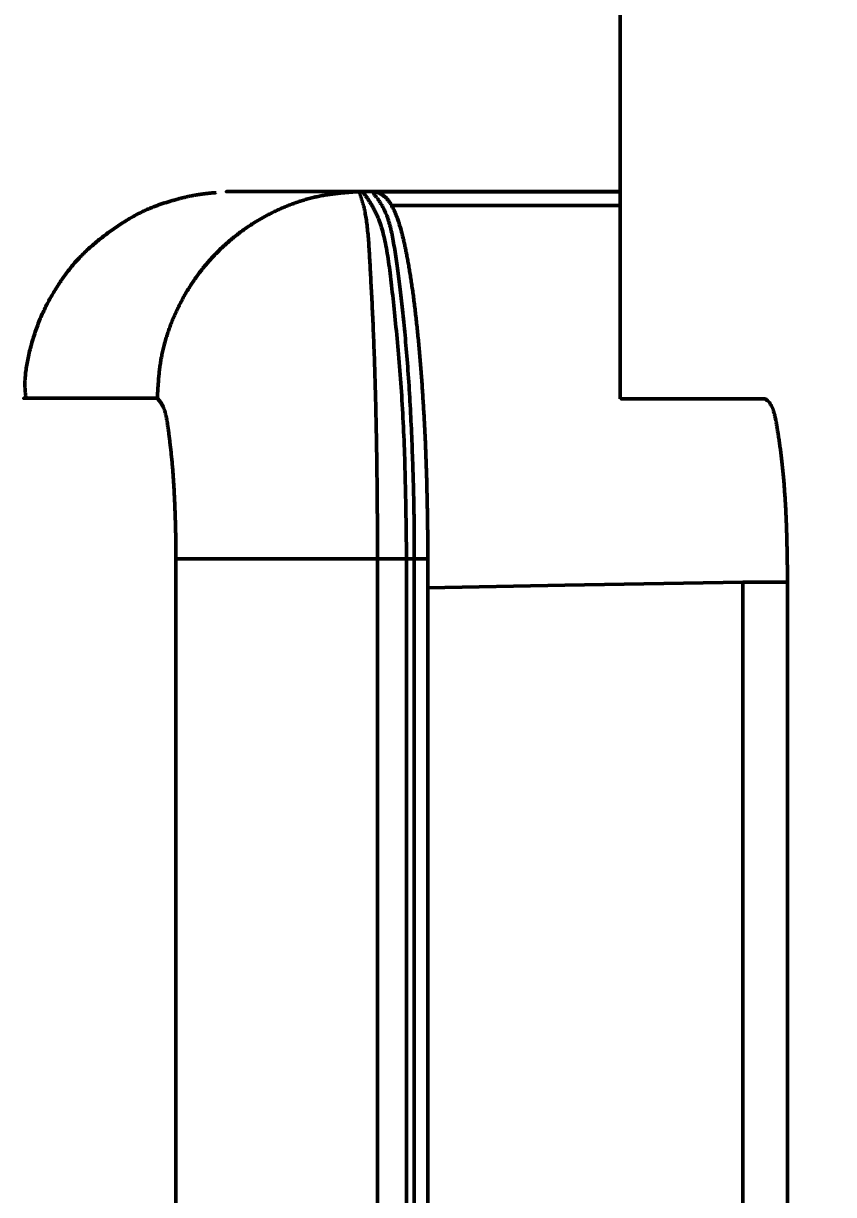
# Model space of a CAD drawing. Header units: millimetres. Extents: x -6033 to 120673, y -4970 to 90533.
# Drawn here: x 87060 to 87077.65, y 68810.14 to 68835.65 of the extents above; entities that cross this region are included whole.
import ezdxf
from ezdxf.enums import TextEntityAlignment as Align

# ---------------------------------------------------------------- set-up
doc = ezdxf.new("R2010")
doc.units = ezdxf.units.MM
doc.layers.get('DefPoints').update_dxf_attribs({"color": 250})
for name, color, linetype, lineweight in [('_ACM-A-ANNO-DIMS-c', 2, 'Continuous', 18), ('I-AR$0$I-SCOPE', 252, 'Continuous', 35), ('I-PLAN$0$_ACM-A-WALL-HACH', 251, 'Continuous', 9)]:
    doc.layers.add(name, color=color, linetype=linetype, lineweight=lineweight)
for name, color, linetype in [('I-CEILING$0$I-RCP-AIR', 64, 'Continuous'), ('I-CEILING$0$RC-Hatch【天花填充】', 251, 'Continuous'), ('I-FLOOR$0$I-FC-HATCH', 8, 'Continuous'), ('地坪', 7, 'Continuous'), ('天花', 7, 'Continuous')]:
    doc.layers.add(name, color=color, linetype=linetype)
doc.styles.add('_ACM-G-NOTES', font='arial.ttf')
doc.styles.add('I-CEILING$0$黑体', font='simhei.ttf', dxfattribs={"height": 600})
doc.dimstyles.new('_ACM-DIM-A_50', dxfattribs={"dimscale": 50, "dimtxt": 2.5, "dimasz": 1, "dimexe": 1.5, "dimexo": 1, "dimgap": 1, "dimtad": 1, "dimdec": 0, "dimrnd": 5, "dimzin": 1, "dimdsep": 46, "dimtxsty": '_ACM-G-NOTES', "dimblk": 'ARCHTICK', "dimcen": 2.5, "dimclrd": 256, "dimclre": 256, "dimclrt": 256, "dimadec": 3, "dimazin": 0, "dimtfac": 1, "dimtdec": 0, "dimtix": 1, "dimtmove": 0, "dimatfit": 3, "dimldrblk": 'DOTSMALL', "dimfxl": 5, "dimfxlon": 1, "dimlwd": 18, "dimlwe": 18, "dimarcsym": 0})

# ---------------------------------------------------------------- blocks, each defined once
blk = doc.blocks.new('I-AR')
at = {"layer": 'I-AR$0$I-SCOPE'}
h = blk.add_hatch(dxfattribs=at)
h.set_pattern_fill('ANSI31', color=256, scale=200)
h.paths.add_polyline_path([(63300, 72640), (66630, 72640), (66630, 70889.383), (90600, 70890), (90600, 66390), (96650, 66390), (96650, 24876.398), (18340, 24876.398), (18340, 66390), (48090, 66390), (48090, 72640), (51400, 72640), (51400, 72649.887), (52869.5, 72649.887), (52869.5, 72640), (55240, 72640), (55240, 72790), (59460, 72790), (59460, 72640), (61830.5, 72640), (61830.5, 72649.887), (63300, 72649.887)], flags=16)
h.paths.add_polyline_path([(7330, 0), (7330, -1770), (11180, -1770), (11180, 0), (18450, 0), (18450, 2900), (27550, 2900), (27550, 18090), (37037.331, 18090), (37037.331, 17350), (96200, 17350), (96200, 18120), (114640, 18120), (114640, 84500), (0, 84500), (0, 0)])
blk = doc.blocks.new('I-PLAN')
at = {"layer": 'I-PLAN$0$_ACM-A-WALL-HACH'}
h = blk.add_hatch(dxfattribs=at)
h.set_pattern_fill('ANSI31', color=256, scale=10, angle=45)
h.paths.add_polyline_path([(88260, 70790), (88260, 70890), (88030, 70890), (88030, 70790), (88230, 70790)], flags=17)
h.paths.add_polyline_path([(79671.546, 69390), (78155, 69390), (78155, 68990), (77955, 68990), (77955, 69590), (79671.546, 69590)], flags=17)
h.paths.add_polyline_path([(80271.546, 69390), (80271.546, 69590), (80780, 69590), (80780, 68990), (80580, 68990), (80580, 69390)], flags=17)
h.paths.add_polyline_path([(74580, 69590), (73930, 69590), (73930, 69390), (74580, 69390)])
h.paths.add_polyline_path([(68780, 69590), (69430, 69590), (69430, 69390), (68780, 69390)])
h.paths.add_polyline_path([(87280, 66490), (87480, 66490), (87480, 66390), (87280, 66390)])
h.paths.add_polyline_path([(82180, 68990), (82180, 69390), (84230, 69390), (84230, 66490), (84430, 66490), (84430, 69390), (85280, 69390), (85280, 69590), (81980, 69590), (81980, 68990)])
h.paths.add_polyline_path([(87480, 67390), (87480, 69390), (88280, 69390), (88280, 69590), (88080, 69590), (86480, 69590), (86480, 69390), (87280, 69390), (87280, 67390)], flags=17)
h.paths.add_polyline_path([(72130, 68170), (72130, 66490), (72330, 66490), (72330, 67870), (73130, 67870), (73130, 68070), (72330, 68070), (72330, 68170)])
h.paths.add_polyline_path([(71230, 68170), (71230, 66390), (71030, 66390), (71030, 67870), (70230, 67870), (70230, 68070), (71030, 68070), (71030, 68170)])
h.paths.add_polyline_path([(72130, 69070), (72330, 69070), (72330, 69390), (73030, 69390), (73030, 69590), (72130, 69590)])
h.paths.add_polyline_path([(71230, 69070), (71030, 69070), (71030, 69390), (70330, 69390), (70330, 69590), (71230, 69590)])
h.paths.add_polyline_path([(67800, 69490), (67830, 69490), (67830, 69590), (67800, 69590)], flags=17)
h.paths.add_polyline_path([(76755, 69590), (75180, 69590), (75180, 69390), (75330, 69390), (75330, 66390), (75530, 66390), (75530, 69390), (76555, 69390), (76555, 68990), (76755, 68990)])
h.paths.add_polyline_path([(68180, 69590), (68180, 69390), (68030, 69390), (68030, 66520), (67780, 66520), (67780, 66390), (67400, 66390), (67400, 66720), (67830, 66720), (67830, 69590)])
edge = h.paths.add_edge_path()
edge.add_line((89860, 70890), (88860, 70890))
edge.add_line((75530, 66520), (84230, 66520))
edge.add_line((75530, 66720), (84230, 66720))
blk = doc.blocks.new('I-CEILING$0$RPK-22-40FSNQS')
at = {"color": 0, "lineweight": 50}
for p, q in [((-369.741686, -204.327108), (-369.741686, -203.352364)), ((-369.741686, -203.352364), (-337.832816, -203.352364)), ((-369.674154, -208.20322), (-369.741686, -204.327108)), ((-337.848016, -204.327108), (-369.741686, -204.327108)), ((-382.25002, -206.998134), (-373.732694, -206.998134)), ((-378.250012, -215.446272), (-378.250012, -206.998134)), ((-377.946444, -212.00643), (-377.946444, -206.998134)), ((-369.62212, -211.187938), (-369.674154, -208.20322)), ((-370.249996, -216.675224), (-370.249996, -211.187938)), ((370.249994, -211.187938), (-370.249996, -211.187938)), ((-370.249996, -211.65088), (370.249994, -211.65088)), ((-378.246376, -212.396766), (-378.250012, -212.604524)), ((-370.249996, -212.284932), (370.250052, -212.284932)), ((-378.24864, -212.685706), (-378.250012, -212.606208)), ((370.249994, -216.675224), (-370.249996, -216.675224))]:
    blk.add_line(p, q, dxfattribs=at)
for points in [[(-373.732576, -203.836576), (-373.72648, -203.828944), (-373.723424, -203.82513), (-373.720358, -203.821322), (-373.71728, -203.81752), (-373.714186, -203.813726), (-373.711074, -203.80994), (-373.707938, -203.806164), (-373.704778, -203.802402), (-373.70159, -203.798652), (-373.69837, -203.794918), (-373.695114, -203.791202), (-373.691822, -203.787502), (-373.688486, -203.783824), (-373.685108, -203.780164), (-373.681682, -203.77653), (-373.678206, -203.772918), (-373.674674, -203.769334), (-373.671086, -203.765776), (-373.66744, -203.762246), (-373.663728, -203.758748), (-373.65995, -203.755282), (-373.656104, -203.751848), (-373.652184, -203.74845), (-373.648186, -203.745088), (-373.644112, -203.741764), (-373.639954, -203.73848), (-373.635712, -203.735236), (-373.63138, -203.732036), (-373.626956, -203.728878), (-373.616028, -203.721532), (-373.604568, -203.714438), (-373.59259, -203.707582), (-373.5801, -203.70096), (-373.56711, -203.69456), (-373.553628, -203.688374), (-373.539664, -203.682394), (-373.52523, -203.676608), (-373.510334, -203.67101), (-373.494986, -203.66559), (-373.479194, -203.66034), (-373.462972, -203.65525), (-373.446326, -203.65031), (-373.429268, -203.645512), (-373.411806, -203.640846), (-373.39395, -203.636306), (-373.375712, -203.63188), (-373.3571, -203.62756), (-373.338124, -203.623336), (-373.318794, -203.6192), (-373.299118, -203.615144), (-373.279108, -203.611158), (-373.258774, -203.607232), (-373.238124, -203.603358), (-373.21717, -203.599528), (-373.19592, -203.59573), (-373.174382, -203.591958), (-373.15257, -203.588202), (-373.130492, -203.584454), (-373.108156, -203.580702), (-373.083076, -203.576526), (-373.05769, -203.57234), (-373.032, -203.568146), (-373.006, -203.563942), (-372.979692, -203.559736), (-372.953074, -203.555526), (-372.926146, -203.551316), (-372.898904, -203.54711), (-372.871348, -203.542906), (-372.84348, -203.53871), (-372.815294, -203.534522), (-372.78679, -203.530346), (-372.757968, -203.526184), (-372.728828, -203.522036), (-372.699364, -203.517908), (-372.66958, -203.5138), (-372.639472, -203.509714), (-372.60904, -203.505652), (-372.578282, -203.50162), (-372.547196, -203.497614), (-372.515782, -203.493642), (-372.484038, -203.489704), (-372.451964, -203.4858), (-372.419558, -203.481936), (-372.386818, -203.478114), (-372.353746, -203.474334), (-372.320336, -203.470598), (-372.28659, -203.466912), (-372.252504, -203.463274), (-372.21808, -203.45969), (-372.183318, -203.456158), (-372.14822, -203.452682), (-372.112794, -203.449262), (-372.077044, -203.445898), (-372.04098, -203.44259), (-372.004604, -203.43934), (-371.967922, -203.436148), (-371.930942, -203.433016), (-371.89367, -203.429942), (-371.856112, -203.426928), (-371.818272, -203.423974), (-371.780156, -203.42108), (-371.741772, -203.41825), (-371.703126, -203.415482), (-371.664222, -203.412776), (-371.625068, -203.410134), (-371.585668, -203.407556), (-371.546028, -203.405042), (-371.506156, -203.402594), (-371.466058, -203.400212), (-371.425738, -203.397898), (-371.385202, -203.395648), (-371.344456, -203.393468), (-371.303508, -203.391356), (-371.262362, -203.389314), (-371.221026, -203.38734), (-371.179504, -203.385436), (-371.137802, -203.383604), (-371.095926, -203.381844), (-371.053882, -203.380154), (-371.011678, -203.378538), (-370.969318, -203.37699), (-370.926806, -203.375512), (-370.88415, -203.374098), (-370.841352, -203.372748), (-370.798422, -203.371458), (-370.755362, -203.370226), (-370.712176, -203.36905), (-370.668874, -203.367928), (-370.625458, -203.366856), (-370.581934, -203.365832), (-370.538308, -203.364854), (-370.494586, -203.36392), (-370.450772, -203.363026), (-370.406872, -203.362172), (-370.36289, -203.361354), (-370.318834, -203.360572), (-370.274708, -203.359818), (-370.230516, -203.359096), (-370.186266, -203.358398), (-370.141962, -203.357726), (-370.097608, -203.357076), (-370.053212, -203.356444), (-370.008778, -203.35583), (-369.964314, -203.35523), (-369.91982, -203.354642), (-369.875306, -203.354064), (-369.830776, -203.353494), (-369.786234, -203.352928), (-369.741686, -203.352364)], [(-373.732694, -206.933516), (-373.732694, -206.972126), (-373.732692, -206.974362), (-373.732692, -206.974262), (-373.73269, -206.971924), (-373.73269, -206.967448), (-373.732688, -206.960936), (-373.732686, -206.952484), (-373.732684, -206.942194), (-373.732682, -206.930168), (-373.73268, -206.916502), (-373.732678, -206.901298), (-373.732676, -206.884654), (-373.732672, -206.866674), (-373.73267, -206.847452), (-373.732668, -206.827094), (-373.732666, -206.805696), (-373.732662, -206.783358), (-373.73266, -206.760182), (-373.732658, -206.736266), (-373.732654, -206.71171), (-373.732652, -206.686616), (-373.73265, -206.66108), (-373.732648, -206.635206), (-373.732644, -206.60909), (-373.732642, -206.582836), (-373.73264, -206.55654), (-373.732638, -206.530304), (-373.732636, -206.504228), (-373.732634, -206.478412), (-373.732632, -206.441786), (-373.73263, -206.405848), (-373.732628, -206.370538), (-373.732628, -206.335794), (-373.732626, -206.30156), (-373.732626, -206.234376), (-373.732624, -206.201308), (-373.732624, -206.071132), (-373.732626, -206.038816), (-373.732626, -205.941452), (-373.732628, -205.908662), (-373.732628, -205.875604), (-373.73263, -205.842218), (-373.73263, -205.77423), (-373.732632, -205.739506), (-373.732632, -205.668302), (-373.732634, -205.631702), (-373.732634, -205.304384), (-373.732632, -205.258384), (-373.732632, -205.211436), (-373.73263, -205.163578), (-373.73263, -205.114846), (-373.732628, -205.065278), (-373.732626, -205.014908), (-373.732626, -204.963772), (-373.732624, -204.91191), (-373.732622, -204.859354), (-373.73262, -204.806144), (-373.732618, -204.752314), (-373.732616, -204.697904), (-373.732614, -204.642946), (-373.73261, -204.587478), (-373.732608, -204.531536), (-373.732606, -204.475158), (-373.732604, -204.41838), (-373.7326, -204.361236), (-373.732598, -204.303766), (-373.732596, -204.246004), (-373.732592, -204.187988), (-373.73259, -204.129754), (-373.732586, -204.071336), (-373.732584, -204.012774), (-373.732582, -203.954102), (-373.732578, -203.895358), (-373.732576, -203.836576)], [(-378.246434, -212.400036), (-378.246436, -212.357312), (-378.246436, -212.22859), (-378.246438, -212.185314), (-378.246438, -211.963688), (-378.24644, -211.917926), (-378.24644, -211.30562), (-378.246438, -211.247654), (-378.246438, -211.065584), (-378.246436, -211.001986), (-378.246436, -210.936842), (-378.246434, -210.870096), (-378.246434, -210.769002), (-378.246432, -210.664598), (-378.24643, -210.557154), (-378.246428, -210.446938), (-378.246426, -210.334224), (-378.246424, -210.21928), (-378.246422, -210.102378), (-378.24642, -209.98379), (-378.246418, -209.863784), (-378.246414, -209.742634), (-378.246412, -209.620606), (-378.24641, -209.497974), (-378.246408, -209.375008), (-378.246404, -209.251978), (-378.246402, -209.129154), (-378.2464, -209.006808), (-378.246398, -208.88521), (-378.246394, -208.764632), (-378.246392, -208.645342), (-378.24639, -208.527614), (-378.246388, -208.411714), (-378.246386, -208.297918), (-378.246384, -208.186492), (-378.246382, -208.07771), (-378.24638, -207.97184), (-378.24638, -207.869154), (-378.246378, -207.769922), (-378.246376, -207.674416), (-378.246376, -207.440216), (-378.246374, -207.422144), (-378.246374, -207.10688), (-378.246376, -207.091248), (-378.246376, -206.998134)], [(-370.249996, -211.188438), (-370.258252, -211.188422), (-370.26651, -211.188408), (-370.274776, -211.188394), (-370.283054, -211.18838), (-370.291344, -211.188366), (-370.29965, -211.188354), (-370.307978, -211.18834), (-370.31633, -211.18833), (-370.32471, -211.18832), (-370.33312, -211.18831), (-370.341564, -211.188302), (-370.350044, -211.188294), (-370.358568, -211.188288), (-370.367134, -211.188284), (-370.375748, -211.188282), (-370.393136, -211.188282), (-370.401914, -211.188286), (-370.410754, -211.18829), (-370.419658, -211.188298), (-370.428632, -211.188308), (-370.437678, -211.18832), (-370.446798, -211.188334), (-370.455996, -211.188352), (-370.465278, -211.188372), (-370.474644, -211.188396), (-370.484098, -211.188422), (-370.493646, -211.18845), (-370.503288, -211.188484), (-370.51303, -211.18852), (-370.551592, -211.18869), (-370.591614, -211.188914), (-370.633032, -211.189188), (-370.675778, -211.189512), (-370.719786, -211.189888), (-370.76499, -211.190314), (-370.811324, -211.19079), (-370.85872, -211.191314), (-370.907112, -211.191888), (-370.956436, -211.19251), (-371.006624, -211.193182), (-371.05761, -211.1939), (-371.109326, -211.194666), (-371.161708, -211.19548), (-371.21469, -211.19634), (-371.268204, -211.197246), (-371.322184, -211.1982), (-371.376562, -211.199198), (-371.431276, -211.200242), (-371.486256, -211.20133), (-371.541438, -211.202464), (-371.596754, -211.20364), (-371.652138, -211.204862), (-371.707524, -211.206126), (-371.762846, -211.207434), (-371.818036, -211.208784), (-371.87303, -211.210176), (-371.927762, -211.21161), (-371.982162, -211.213086), (-372.036168, -211.214604), (-372.089724, -211.216162), (-372.142832, -211.21776), (-372.195506, -211.2194), (-372.24776, -211.22108), (-372.299608, -211.222802), (-372.351066, -211.224564), (-372.402146, -211.226366), (-372.452862, -211.228208), (-372.503232, -211.230092), (-372.553266, -211.232018), (-372.60298, -211.233982), (-372.652388, -211.235988), (-372.701504, -211.238034), (-372.750342, -211.240122), (-372.798918, -211.242248), (-372.847244, -211.244416), (-372.895334, -211.246624), (-372.943204, -211.248874), (-372.990868, -211.251164), (-373.03834, -211.253494), (-373.085632, -211.255864), (-373.132762, -211.258274), (-373.179742, -211.260726), (-373.226586, -211.263218), (-373.273308, -211.26575), (-373.319924, -211.268322), (-373.366448, -211.270934), (-373.412892, -211.273588), (-373.459272, -211.27628), (-373.5056, -211.279014), (-373.55189, -211.281788), (-373.598138, -211.284602), (-373.644336, -211.287456), (-373.690478, -211.290348), (-373.736558, -211.29328), (-373.782568, -211.296252), (-373.828504, -211.299262), (-373.874356, -211.30231), (-373.920118, -211.305396), (-373.965786, -211.30852), (-374.011352, -211.311682), (-374.056808, -211.314882), (-374.102148, -211.318118), (-374.147368, -211.321392), (-374.192458, -211.324702), (-374.237412, -211.328048), (-374.282224, -211.33143), (-374.326888, -211.334848), (-374.371396, -211.338302), (-374.415744, -211.341792), (-374.459922, -211.345314), (-374.503924, -211.348874), (-374.547746, -211.352466), (-374.59138, -211.356094), (-374.634818, -211.359756), (-374.678054, -211.36345), (-374.721082, -211.367178), (-374.763896, -211.37094), (-374.806488, -211.374734), (-374.848852, -211.378562), (-374.890982, -211.38242), (-374.932876, -211.386312), (-374.974538, -211.390236), (-375.015964, -211.394194), (-375.057156, -211.398182), (-375.098116, -211.402204), (-375.13884, -211.406256), (-375.17933, -211.410342), (-375.219586, -211.41446), (-375.259608, -211.418612), (-375.299398, -211.422794), (-375.338954, -211.42701), (-375.378276, -211.431258), (-375.417364, -211.435538), (-375.45622, -211.43985), (-375.494842, -211.444194), (-375.533232, -211.448572), (-375.571388, -211.452982), (-375.609312, -211.457422), (-375.647002, -211.461898), (-375.684462, -211.466404), (-375.721688, -211.470942), (-375.758682, -211.475514), (-375.795444, -211.480118), (-375.831972, -211.484752), (-375.86827, -211.489422), (-375.904336, -211.494122), (-375.94017, -211.498854), (-375.975772, -211.50362), (-376.011142, -211.508418), (-376.04628, -211.513248), (-376.081184, -211.518108), (-376.115852, -211.523), (-376.150278, -211.527922), (-376.184462, -211.532874), (-376.218402, -211.537854), (-376.252092, -211.542862), (-376.285532, -211.547896), (-376.318718, -211.552958), (-376.351646, -211.558044), (-376.384316, -211.563154), (-376.416724, -211.568288), (-376.448866, -211.573446), (-376.48074, -211.578626), (-376.512342, -211.583828), (-376.543672, -211.58905), (-376.574726, -211.594292), (-376.6055, -211.599554), (-376.635994, -211.604834), (-376.6662, -211.610132), (-376.69612, -211.615446), (-376.72575, -211.620776), (-376.755088, -211.626122), (-376.784128, -211.631484), (-376.81287, -211.636858), (-376.84131, -211.642246), (-376.869446, -211.647646), (-376.897276, -211.653056), (-376.924794, -211.658478), (-376.952, -211.663912), (-376.978892, -211.669352), (-377.005474, -211.674806), (-377.031746, -211.680274), (-377.057716, -211.685758), (-377.083386, -211.69126), (-377.108762, -211.696784), (-377.133846, -211.70233), (-377.158644, -211.707904), (-377.183158, -211.713506), (-377.207394, -211.719138), (-377.231354, -211.724804), (-377.255044, -211.730504), (-377.278468, -211.736244), (-377.30163, -211.742022), (-377.324532, -211.747844), (-377.34718, -211.753712), (-377.369578, -211.759626), (-377.39173, -211.76559), (-377.41364, -211.771608), (-377.435312, -211.777678), (-377.45675, -211.783808), (-377.477958, -211.789996), (-377.49894, -211.796246), (-377.519702, -211.80256), (-377.540244, -211.80894), (-377.560574, -211.81539), (-377.580694, -211.821912), (-377.600608, -211.828506), (-377.620322, -211.835178), (-377.639838, -211.841928), (-377.65916, -211.848758), (-377.67828, -211.855672), (-377.697194, -211.862672), (-377.715894, -211.869756), (-377.734372, -211.87693), (-377.75262, -211.884196), (-377.770634, -211.891554), (-377.788406, -211.899004), (-377.805926, -211.906554), (-377.82319, -211.9142), (-377.84019, -211.921946), (-377.856918, -211.929796), (-377.873368, -211.937748), (-377.889534, -211.945808), (-377.905406, -211.953974), (-377.920978, -211.96225), (-377.936244, -211.97064), (-377.951196, -211.979142), (-377.965828, -211.987758), (-377.980132, -211.996494), (-377.9941, -212.005348), (-378.007726, -212.014324), (-378.021002, -212.023424), (-378.033922, -212.032648), (-378.04648, -212.042), (-378.058666, -212.05148), (-378.070474, -212.061092), (-378.081898, -212.070838), (-378.09293, -212.080716), (-378.103562, -212.090732), (-378.11115, -212.09821), (-378.118516, -212.105758), (-378.12566, -212.113364), (-378.132584, -212.121022), (-378.139288, -212.128726), (-378.145772, -212.136466), (-378.152034, -212.144236), (-378.158078, -212.152028), (-378.163902, -212.159834), (-378.169504, -212.167646), (-378.174888, -212.175458), (-378.180052, -212.18326), (-378.184998, -212.191044), (-378.189724, -212.198806), (-378.19423, -212.206534), (-378.198518, -212.214222), (-378.202588, -212.221864), (-378.206438, -212.22945), (-378.21007, -212.236974), (-378.213484, -212.244428), (-378.216678, -212.251802), (-378.219656, -212.259092), (-378.222416, -212.266288), (-378.224958, -212.273382), (-378.227282, -212.280368), (-378.22939, -212.287236), (-378.23128, -212.293982), (-378.232952, -212.300594), (-378.234408, -212.307068), (-378.235646, -212.313394), (-378.236008, -212.315448), (-378.236346, -212.317486), (-378.236664, -212.319508), (-378.236958, -212.321516), (-378.237234, -212.323508), (-378.237488, -212.325488), (-378.237726, -212.327452), (-378.237944, -212.329406), (-378.238144, -212.331346), (-378.23833, -212.333274), (-378.238498, -212.33519), (-378.238652, -212.337096), (-378.238792, -212.338992), (-378.238918, -212.340878), (-378.23903, -212.342756), (-378.239132, -212.344624), (-378.239224, -212.346486), (-378.239304, -212.34834), (-378.239376, -212.350186), (-378.239438, -212.352028), (-378.239492, -212.353862), (-378.23954, -212.355692), (-378.239582, -212.357518), (-378.239616, -212.35934), (-378.239648, -212.361158), (-378.239674, -212.362974), (-378.239698, -212.364786), (-378.23972, -212.366598), (-378.23976, -212.370218)], [(-370.249996, -211.65088), (-370.355042, -211.652264), (-370.46007, -211.653656), (-370.565064, -211.655064), (-370.670002, -211.656496), (-370.774868, -211.657962), (-370.879644, -211.659468), (-370.984312, -211.661022), (-371.088854, -211.662634), (-371.193252, -211.66431), (-371.297488, -211.666058), (-371.401544, -211.66789), (-371.505402, -211.66981), (-371.609042, -211.671826), (-371.71245, -211.67395), (-371.815604, -211.676186), (-371.918488, -211.678546), (-372.021086, -211.681034), (-372.123376, -211.683662), (-372.22534, -211.686434), (-372.326964, -211.689362), (-372.428228, -211.692452), (-372.529112, -211.695712), (-372.6296, -211.69915), (-372.729674, -211.702776), (-372.829316, -211.706598), (-372.928508, -211.710622), (-373.02723, -211.714856), (-373.125468, -211.71931), (-373.2232, -211.723992), (-373.32041, -211.72891), (-373.417078, -211.734068), (-373.513192, -211.73946), (-373.608732, -211.745076), (-373.703686, -211.750908), (-373.798034, -211.756942), (-373.891764, -211.763172), (-373.984856, -211.769588), (-374.077298, -211.77618), (-374.169072, -211.782936), (-374.260164, -211.789848), (-374.350556, -211.796906), (-374.440232, -211.804102), (-374.529178, -211.811424), (-374.617376, -211.818862), (-374.704812, -211.826408), (-374.79147, -211.83405), (-374.877334, -211.84178), (-374.962386, -211.84959), (-375.046614, -211.857466), (-375.129998, -211.8654), (-375.212526, -211.873384), (-375.294178, -211.881406), (-375.374942, -211.889458), (-375.4548, -211.897528), (-375.533738, -211.905608), (-375.611736, -211.913688), (-375.688784, -211.921758), (-375.76486, -211.929808), (-375.839954, -211.93783), (-375.914046, -211.945812), (-375.987122, -211.95375), (-376.059178, -211.961658), (-376.130208, -211.969562), (-376.200204, -211.977478), (-376.269166, -211.98543), (-376.337084, -211.993438), (-376.403956, -212.001524), (-376.469776, -212.009706), (-376.53454, -212.018008), (-376.598242, -212.02645), (-376.660876, -212.035052), (-376.72244, -212.043838), (-376.782926, -212.052824), (-376.84233, -212.062036), (-376.900648, -212.071492), (-376.957872, -212.081216), (-377.014002, -212.091224), (-377.069028, -212.101542), (-377.122948, -212.112188), (-377.175756, -212.123182), (-377.227446, -212.13455), (-377.278014, -212.146308), (-377.327456, -212.15848), (-377.375766, -212.171084), (-377.422938, -212.184144), (-377.468968, -212.19768), (-377.51385, -212.211712), (-377.557582, -212.226262), (-377.600156, -212.24135), (-377.641568, -212.257), (-377.665836, -212.266656), (-377.6897, -212.276514), (-377.713172, -212.286568), (-377.736266, -212.296808), (-377.758998, -212.30723), (-377.781378, -212.317826), (-377.803424, -212.328588), (-377.825148, -212.33951), (-377.846564, -212.350586), (-377.867688, -212.361808), (-377.88853, -212.373168), (-377.909108, -212.384662), (-377.929434, -212.39628), (-377.949522, -212.408016), (-377.969386, -212.419864), (-377.98904, -212.431816), (-378.008498, -212.443866), (-378.027776, -212.456006), (-378.046884, -212.46823), (-378.06584, -212.48053), (-378.084656, -212.4929), (-378.103346, -212.505332), (-378.121924, -212.51782), (-378.140404, -212.530356), (-378.1588, -212.542934), (-378.177126, -212.555548), (-378.195396, -212.568188), (-378.213624, -212.58085), (-378.231824, -212.593526), (-378.250012, -212.606208)], [(370.249994, -211.482706), (-370.250054, -211.482706), (-370.288258, -211.48271), (-370.327716, -211.482728), (-370.368428, -211.482764), (-370.410394, -211.48282), (-370.453614, -211.4829), (-370.498088, -211.48301), (-370.543814, -211.483152), (-370.590794, -211.483332), (-370.639026, -211.483554), (-370.68851, -211.48382), (-370.739246, -211.484138), (-370.791234, -211.484506), (-370.844474, -211.484934), (-370.898966, -211.485422), (-370.954708, -211.485976), (-371.0117, -211.4866), (-371.069944, -211.487298), (-371.129438, -211.488072), (-371.190182, -211.48893), (-371.252176, -211.489872), (-371.31542, -211.490904), (-371.379914, -211.492032), (-371.445654, -211.493256), (-371.512646, -211.494584), (-371.580884, -211.496016), (-371.650372, -211.49756), (-371.721108, -211.499216), (-371.793092, -211.500992), (-371.866322, -211.50289), (-371.9408, -211.504916), (-372.016514, -211.50707), (-372.093402, -211.509356), (-372.171394, -211.51177), (-372.250418, -211.514316), (-372.330402, -211.516992), (-372.411274, -211.519798), (-372.492964, -211.522734), (-372.575398, -211.525802), (-372.658506, -211.528998), (-372.742214, -211.532324), (-372.826454, -211.535782), (-372.911152, -211.539368), (-372.996236, -211.543086), (-373.081634, -211.546932), (-373.167276, -211.550908), (-373.25309, -211.555016), (-373.339004, -211.559252), (-373.424946, -211.563616), (-373.510844, -211.568112), (-373.596626, -211.572738), (-373.682222, -211.577492), (-373.767558, -211.582376), (-373.852564, -211.58739), (-373.937168, -211.592532), (-374.0213, -211.597806), (-374.104884, -211.603208), (-374.187852, -211.608738), (-374.27013, -211.614398), (-374.351648, -211.620188), (-374.432334, -211.626106), (-374.512128, -211.632154), (-374.591026, -211.638324), (-374.669034, -211.644612), (-374.746158, -211.65101), (-374.822404, -211.657516), (-374.897782, -211.66412), (-374.972298, -211.670818), (-375.045956, -211.677606), (-375.118766, -211.684476), (-375.190736, -211.691422), (-375.261868, -211.698438), (-375.332174, -211.70552), (-375.401658, -211.71266), (-375.470326, -211.719854), (-375.538188, -211.727096), (-375.60525, -211.734378), (-375.671516, -211.741696), (-375.736996, -211.749044), (-375.801698, -211.756416), (-375.865624, -211.763808), (-375.928786, -211.77121), (-375.991188, -211.77862), (-376.052838, -211.78603), (-376.113742, -211.793434), (-376.173908, -211.800828), (-376.233342, -211.808204), (-376.29205, -211.81556), (-376.350042, -211.822886), (-376.407322, -211.830176), (-376.463898, -211.837428), (-376.519374, -211.844584), (-376.574154, -211.851714), (-376.62823, -211.85883), (-376.68159, -211.865952), (-376.734226, -211.873096), (-376.78613, -211.880278), (-376.837292, -211.887516), (-376.887704, -211.894826), (-376.937356, -211.902224), (-376.986238, -211.90973), (-377.034344, -211.917358), (-377.081662, -211.925124), (-377.128182, -211.933048), (-377.173898, -211.941144), (-377.2188, -211.94943), (-377.26288, -211.957924), (-377.306126, -211.96664), (-377.34853, -211.975596), (-377.390084, -211.98481), (-377.430778, -211.994298), (-377.470602, -212.004076), (-377.50955, -212.014162), (-377.54761, -212.024572), (-377.584774, -212.035324), (-377.621034, -212.046432), (-377.656378, -212.057916), (-377.6908, -212.069792), (-377.724288, -212.082076), (-377.756836, -212.094784), (-377.788432, -212.107936), (-377.807008, -212.116078), (-377.825248, -212.12438), (-377.843162, -212.132838), (-377.860762, -212.141446), (-377.87806, -212.150198), (-377.895068, -212.15909), (-377.911798, -212.168114), (-377.928262, -212.177266), (-377.944468, -212.18654), (-377.960432, -212.19593), (-377.976162, -212.205432), (-377.991674, -212.21504), (-378.006974, -212.224746), (-378.02208, -212.234548), (-378.036998, -212.244438), (-378.051742, -212.25441), (-378.066324, -212.264462), (-378.080754, -212.274584), (-378.095046, -212.284774), (-378.109208, -212.295026), (-378.123256, -212.305332), (-378.1372, -212.315688), (-378.15105, -212.326088), (-378.164818, -212.336528), (-378.178518, -212.347002), (-378.19216, -212.357502), (-378.205754, -212.368024), (-378.219314, -212.378564), (-378.23285, -212.389114), (-378.246376, -212.39967)], [(-378.24864, -212.685706), (-378.234732, -212.680974), (-378.220814, -212.676246), (-378.206882, -212.671522), (-378.192928, -212.666808), (-378.178942, -212.662102), (-378.164918, -212.657412), (-378.150848, -212.652736), (-378.136726, -212.64808), (-378.12254, -212.643446), (-378.108286, -212.638836), (-378.093956, -212.634254), (-378.07954, -212.6297), (-378.065034, -212.625178), (-378.050426, -212.620692), (-378.035712, -212.616244), (-378.020884, -212.611836), (-378.005932, -212.607472), (-377.990848, -212.603152), (-377.975628, -212.598882), (-377.960262, -212.594662), (-377.944742, -212.590496), (-377.929062, -212.586388), (-377.913212, -212.582338), (-377.897186, -212.578352), (-377.880976, -212.574428), (-377.864574, -212.570574), (-377.847974, -212.566788), (-377.831166, -212.563076), (-377.814142, -212.559438), (-377.796896, -212.55588), (-377.764232, -212.549476), (-377.730776, -212.543342), (-377.696534, -212.537466), (-377.66151, -212.531838), (-377.625712, -212.526448), (-377.58914, -212.521286), (-377.5518, -212.516338), (-377.513696, -212.511598), (-377.474836, -212.507052), (-377.43522, -212.502692), (-377.394856, -212.498504), (-377.353746, -212.494482), (-377.311898, -212.490614), (-377.269312, -212.486888), (-377.225996, -212.483296), (-377.181952, -212.479824), (-377.137188, -212.476464), (-377.091704, -212.473206), (-377.04551, -212.470038), (-376.998606, -212.46695), (-376.950998, -212.46393), (-376.902692, -212.460972), (-376.85369, -212.45806), (-376.803998, -212.455188), (-376.753622, -212.452342), (-376.702564, -212.449514), (-376.65083, -212.446692), (-376.598424, -212.443866), (-376.54535, -212.441026), (-376.491614, -212.43816), (-376.435518, -212.435172), (-376.378714, -212.432148), (-376.321192, -212.429094), (-376.262946, -212.426012), (-376.203968, -212.422906), (-376.144246, -212.419778), (-376.083776, -212.416632), (-376.022548, -212.413472), (-375.960552, -212.4103), (-375.897782, -212.40712), (-375.834228, -212.403936), (-375.769884, -212.40075), (-375.704738, -212.397566), (-375.638784, -212.394386), (-375.572014, -212.391216), (-375.504416, -212.388058), (-375.435988, -212.384914), (-375.366716, -212.381788), (-375.296594, -212.378686), (-375.225612, -212.375606), (-375.153764, -212.372556), (-375.08104, -212.369536), (-375.007432, -212.366552), (-374.932932, -212.363606), (-374.857532, -212.360702), (-374.781222, -212.357842), (-374.703996, -212.35503), (-374.625842, -212.352268), (-374.546756, -212.349562), (-374.466726, -212.346914), (-374.38576, -212.344326), (-374.303924, -212.341798), (-374.2213, -212.339332), (-374.137966, -212.336926), (-374.054006, -212.33458), (-373.969498, -212.332294), (-373.884526, -212.330068), (-373.799168, -212.327902), (-373.713506, -212.325796), (-373.62762, -212.323748), (-373.541592, -212.32176), (-373.455502, -212.31983), (-373.36943, -212.31796), (-373.28346, -212.316146), (-373.19767, -212.314392), (-373.11214, -212.312696), (-373.026954, -212.311056), (-372.942192, -212.309474), (-372.857932, -212.30795), (-372.774258, -212.306484), (-372.69125, -212.305074), (-372.608988, -212.30372), (-372.527554, -212.302424), (-372.447028, -212.301182), (-372.367492, -212.299998), (-372.289024, -212.29887), (-372.211708, -212.297796), (-372.135622, -212.296778), (-372.06085, -212.295816), (-371.98747, -212.294908), (-371.915544, -212.294056), (-371.845042, -212.293254), (-371.775914, -212.292506), (-371.708114, -212.291806), (-371.641592, -212.291154), (-371.576298, -212.290546), (-371.512184, -212.289984), (-371.4492, -212.289464), (-371.387296, -212.288982), (-371.326424, -212.28854), (-371.266534, -212.288134), (-371.207578, -212.287762), (-371.149508, -212.287424), (-371.092272, -212.287118), (-371.035822, -212.28684), (-370.980108, -212.286588), (-370.925084, -212.286364), (-370.870696, -212.286162), (-370.8169, -212.285982), (-370.763644, -212.285822), (-370.710878, -212.285682), (-370.658556, -212.285556), (-370.606626, -212.285446), (-370.55504, -212.28535), (-370.50375, -212.285264), (-370.452704, -212.285186), (-370.401854, -212.285116), (-370.351152, -212.285052), (-370.30055, -212.28499), (-370.249996, -212.284932)], [(-378.24858, -215.496006), (-378.24858, -215.551058), (-378.248582, -215.563288), (-378.248582, -215.57517), (-378.248584, -215.575136), (-378.248584, -215.57133), (-378.248586, -215.563906), (-378.248588, -215.553022), (-378.24859, -215.538836), (-378.24859, -215.521502), (-378.248592, -215.501182), (-378.248594, -215.478028), (-378.248598, -215.4522), (-378.2486, -215.423852), (-378.248602, -215.393144), (-378.248604, -215.36023), (-378.248606, -215.32527), (-378.24861, -215.288418), (-378.248612, -215.249834), (-378.248614, -215.209672), (-378.248616, -215.168092), (-378.24862, -215.125248), (-378.248622, -215.081296), (-378.248624, -215.036398), (-378.248626, -214.990706), (-378.24863, -214.94438), (-378.248632, -214.897574), (-378.248634, -214.850448), (-378.248636, -214.803158), (-378.248638, -214.755858), (-378.24864, -214.70871), (-378.248644, -214.633812), (-378.248646, -214.559674), (-378.248648, -214.486268), (-378.24865, -214.41357), (-378.248652, -214.341552), (-378.248654, -214.270188), (-378.248656, -214.199452), (-378.248656, -214.129318), (-378.248658, -214.059762), (-378.248658, -213.586782), (-378.248656, -213.52089), (-378.248656, -213.390098), (-378.248654, -213.325146), (-378.248654, -213.260458), (-378.248652, -213.196004), (-378.24865, -213.13176), (-378.24865, -213.067698), (-378.248648, -213.003794), (-378.248646, -212.940022), (-378.248644, -212.876352), (-378.248644, -212.812762), (-378.248642, -212.749224), (-378.24864, -212.685714)], [(-378.24864, -212.685706), (-378.246492, -212.714618), (-378.244334, -212.74353), (-378.242162, -212.772438), (-378.239964, -212.801344), (-378.237736, -212.830242), (-378.23547, -212.859134), (-378.233156, -212.888018), (-378.230786, -212.916894), (-378.228354, -212.945758), (-378.225852, -212.97461), (-378.22327, -213.003448), (-378.220602, -213.032272), (-378.21784, -213.06108), (-378.214976, -213.08987), (-378.212002, -213.11864), (-378.20891, -213.14739), (-378.205692, -213.17612), (-378.202342, -213.204826), (-378.19885, -213.23351), (-378.195208, -213.262166), (-378.19141, -213.290796), (-378.187446, -213.319396), (-378.18331, -213.347968), (-378.178994, -213.37651), (-378.174488, -213.405018), (-378.169788, -213.433494), (-378.164882, -213.461934), (-378.159764, -213.490338), (-378.154428, -213.518704), (-378.148862, -213.54703), (-378.143064, -213.575318), (-378.137032, -213.603562), (-378.13077, -213.631764), (-378.124278, -213.659924), (-378.117562, -213.688038), (-378.110624, -213.716106), (-378.103464, -213.744126), (-378.096088, -213.772098), (-378.088494, -213.800022), (-378.080688, -213.827894), (-378.072672, -213.855716), (-378.064448, -213.883484), (-378.05602, -213.911198), (-378.047386, -213.938858), (-378.038554, -213.966462), (-378.029524, -213.99401), (-378.020298, -214.021498), (-378.01088, -214.048926), (-378.001272, -214.076296), (-377.991474, -214.103602), (-377.981494, -214.130846), (-377.971328, -214.158026), (-377.960984, -214.185142), (-377.950462, -214.212192), (-377.939766, -214.239174), (-377.928896, -214.266088), (-377.917856, -214.292932), (-377.906648, -214.319706), (-377.895276, -214.34641), (-377.88374, -214.373038), (-377.872046, -214.399594), (-377.86019, -214.426076), (-377.848174, -214.45248), (-377.835998, -214.478808), (-377.823662, -214.505058), (-377.811168, -214.531228), (-377.798512, -214.557318), (-377.785696, -214.583326), (-377.77272, -214.60925), (-377.759584, -214.635092), (-377.746288, -214.66085), (-377.732832, -214.686522), (-377.719216, -214.712106), (-377.705442, -214.737602), (-377.691506, -214.76301), (-377.67741, -214.788326), (-377.663154, -214.813552), (-377.64874, -214.838686), (-377.634164, -214.863726), (-377.61943, -214.888672), (-377.604534, -214.913522), (-377.58948, -214.938274), (-377.574266, -214.96293), (-377.558892, -214.987488), (-377.543358, -215.011944), (-377.527664, -215.0363), (-377.51181, -215.060554), (-377.495796, -215.084706), (-377.479622, -215.108752), (-377.46329, -215.132692), (-377.446796, -215.156528), (-377.430146, -215.180254), (-377.413336, -215.203874), (-377.39637, -215.227384), (-377.379248, -215.250784), (-377.36197, -215.274074), (-377.344538, -215.29725), (-377.326954, -215.320316), (-377.309216, -215.343266), (-377.291328, -215.366104), (-377.273288, -215.388824), (-377.2551, -215.41143), (-377.236764, -215.433918), (-377.21828, -215.456288), (-377.19965, -215.478538), (-377.180872, -215.50067), (-377.161952, -215.522682), (-377.142888, -215.54457), (-377.12368, -215.566338), (-377.10433, -215.58798), (-377.08484, -215.6095), (-377.06521, -215.630894), (-377.04544, -215.652162), (-377.025534, -215.673304), (-377.00549, -215.694318), (-376.985308, -215.715204), (-376.964994, -215.73596), (-376.944544, -215.756584), (-376.92396, -215.777078), (-376.903244, -215.79744), (-376.882398, -215.81767), (-376.86142, -215.837764), (-376.840312, -215.857724), (-376.819076, -215.877548), (-376.797712, -215.897236), (-376.776222, -215.916786), (-376.754604, -215.936198), (-376.732862, -215.955468), (-376.710996, -215.9746), (-376.689006, -215.99359), (-376.666894, -216.012438), (-376.64466, -216.031142), (-376.622306, -216.049702), (-376.599832, -216.068118), (-376.577238, -216.086388), (-376.554528, -216.10451), (-376.5317, -216.122484), (-376.508756, -216.140312), (-376.485696, -216.157988), (-376.462524, -216.175514), (-376.439236, -216.19289), (-376.415838, -216.210112), (-376.392328, -216.227182), (-376.368706, -216.244098), (-376.344974, -216.260858), (-376.321134, -216.277462), (-376.297186, -216.29391), (-376.273132, -216.3102), (-376.248972, -216.32633), (-376.224706, -216.342302), (-376.200334, -216.358114), (-376.17586, -216.373764), (-376.151284, -216.389254), (-376.126608, -216.404584), (-376.101832, -216.419752), (-376.076956, -216.43476), (-376.051982, -216.449608), (-376.026912, -216.464296), (-376.001746, -216.478822), (-375.976486, -216.493188), (-375.951132, -216.507394), (-375.925686, -216.521438), (-375.900148, -216.535324), (-375.87452, -216.549048), (-375.848804, -216.56261), (-375.823, -216.576014), (-375.797108, -216.589256), (-375.771132, -216.602338), (-375.74507, -216.61526), (-375.718926, -216.628022), (-375.692698, -216.640622), (-375.66639, -216.653062), (-375.64, -216.665342), (-375.613532, -216.677462), (-375.586986, -216.68942), (-375.560362, -216.70122), (-375.533664, -216.712858), (-375.50689, -216.724334), (-375.480042, -216.735652), (-375.453122, -216.746808), (-375.426132, -216.757804), (-375.39907, -216.768638), (-375.371938, -216.779306), (-375.34474, -216.789806), (-375.317474, -216.800134), (-375.290142, -216.81029), (-375.262746, -216.820272), (-375.235288, -216.830076), (-375.207766, -216.839698), (-375.180184, -216.849138), (-375.152542, -216.858394), (-375.12484, -216.86746), (-375.097082, -216.876338), (-375.069266, -216.885022), (-375.041396, -216.893512), (-375.013474, -216.901804), (-374.985496, -216.909894), (-374.957468, -216.917784), (-374.92939, -216.925468), (-374.901262, -216.932944), (-374.873084, -216.940212), (-374.844862, -216.947266), (-374.816592, -216.954106), (-374.788278, -216.960728), (-374.759922, -216.96713), (-374.731522, -216.973308), (-374.703082, -216.979264), (-374.674602, -216.984992), (-374.646082, -216.99049), (-374.617526, -216.995756), (-374.588932, -217.000788), (-374.560304, -217.005594), (-374.53164, -217.01018), (-374.502946, -217.014556), (-374.474218, -217.018728), (-374.44546, -217.022704), (-374.416674, -217.026492), (-374.38786, -217.0301), (-374.359018, -217.033536), (-374.330152, -217.036808), (-374.30126, -217.039924), (-374.272346, -217.04289), (-374.24341, -217.045716), (-374.214452, -217.048408), (-374.185476, -217.050976), (-374.156482, -217.053426), (-374.12747, -217.055768), (-374.098442, -217.058006), (-374.0694, -217.060152), (-374.040344, -217.06221), (-374.011278, -217.064192), (-373.982198, -217.066102), (-373.95311, -217.06795), (-373.924014, -217.069742), (-373.89491, -217.07149), (-373.8658, -217.073196), (-373.836686, -217.074872), (-373.807568, -217.076524), (-373.778446, -217.078162), (-373.749324, -217.07979)], [(-378.225096, -215.805436), (-378.224936, -215.807882), (-378.224774, -215.81033), (-378.22461, -215.81278), (-378.224448, -215.815234), (-378.224284, -215.817694), (-378.224118, -215.820162), (-378.223952, -215.82264), (-378.223784, -215.825126), (-378.223612, -215.827624), (-378.22344, -215.830134), (-378.223264, -215.83266), (-378.223086, -215.8352), (-378.222906, -215.837758), (-378.222722, -215.840336), (-378.222534, -215.842932), (-378.222342, -215.845552), (-378.222148, -215.848192), (-378.221948, -215.850858), (-378.221744, -215.85355), (-378.221536, -215.85627), (-378.221322, -215.859018), (-378.221104, -215.861796), (-378.220878, -215.864604), (-378.220648, -215.867448), (-378.220414, -215.870324), (-378.220172, -215.873236), (-378.219922, -215.876188), (-378.219668, -215.879176), (-378.219406, -215.882206), (-378.219136, -215.885276), (-378.218674, -215.89045), (-378.218192, -215.895738), (-378.21769, -215.901142), (-378.217168, -215.906656), (-378.216626, -215.91228), (-378.216064, -215.918012), (-378.215484, -215.92385), (-378.214882, -215.929792), (-378.214262, -215.935836), (-378.213622, -215.94198), (-378.212962, -215.94822), (-378.212284, -215.954558), (-378.211586, -215.960988), (-378.21087, -215.96751), (-378.210134, -215.974122), (-378.20938, -215.98082), (-378.208606, -215.987606), (-378.207814, -215.994474), (-378.207004, -216.001424), (-378.206176, -216.008454), (-378.20533, -216.01556), (-378.204464, -216.022742), (-378.203582, -216.029998), (-378.20268, -216.037326), (-378.201762, -216.044724), (-378.200826, -216.052188), (-378.199872, -216.059718), (-378.1989, -216.06731), (-378.19791, -216.074966), (-378.196904, -216.082678), (-378.19588, -216.090452), (-378.194836, -216.098284), (-378.193774, -216.10618), (-378.192688, -216.114142), (-378.19158, -216.122176), (-378.190446, -216.13028), (-378.189284, -216.138462), (-378.188096, -216.146722), (-378.186878, -216.155064), (-378.185628, -216.16349), (-378.184346, -216.172006), (-378.183028, -216.180612), (-378.181676, -216.189314), (-378.180284, -216.198112), (-378.178856, -216.20701), (-378.177386, -216.216012), (-378.175872, -216.22512), (-378.174316, -216.234338), (-378.172716, -216.243668), (-378.171066, -216.253116), (-378.16937, -216.26268), (-378.167624, -216.272368), (-378.165826, -216.28218), (-378.163974, -216.29212), (-378.162068, -216.302192), (-378.160106, -216.312398), (-378.158086, -216.322742), (-378.156006, -216.333224), (-378.153866, -216.343852), (-378.151664, -216.354626), (-378.148422, -216.3702), (-378.14505, -216.386072), (-378.141552, -216.402232), (-378.137924, -216.418674), (-378.134168, -216.43539), (-378.130286, -216.452376), (-378.126278, -216.469624), (-378.122142, -216.487126), (-378.11788, -216.504874), (-378.113494, -216.522866), (-378.108982, -216.54109), (-378.104348, -216.559544), (-378.099588, -216.578216), (-378.094704, -216.597104), (-378.089698, -216.616198), (-378.084568, -216.63549), (-378.079318, -216.654978), (-378.073944, -216.674652), (-378.068452, -216.694506), (-378.062836, -216.714532), (-378.057102, -216.734724), (-378.051246, -216.755076), (-378.045272, -216.77558), (-378.03918, -216.796228), (-378.032968, -216.817016), (-378.026638, -216.837936), (-378.02019, -216.858982), (-378.013626, -216.880146), (-378.006946, -216.90142), (-378.000148, -216.9228), (-377.993234, -216.944278), (-377.986188, -216.965868), (-377.978996, -216.987574), (-377.971646, -217.009412), (-377.96412, -217.03139), (-377.956404, -217.053518), (-377.948486, -217.075806), (-377.940348, -217.098268), (-377.931976, -217.120912), (-377.923356, -217.14375), (-377.914472, -217.166792), (-377.905312, -217.190048), (-377.895858, -217.213528), (-377.886098, -217.237246), (-377.876016, -217.261208), (-377.865598, -217.285428), (-377.854826, -217.309916), (-377.84369, -217.334682), (-377.832174, -217.359736), (-377.82026, -217.38509), (-377.807938, -217.410754), (-377.79519, -217.436738), (-377.782002, -217.463054), (-377.76836, -217.48971), (-377.754248, -217.51672), (-377.739652, -217.544094), (-377.724558, -217.57184), (-377.708952, -217.59997), (-377.692816, -217.628496), (-377.676138, -217.657426), (-377.658908, -217.686766), (-377.64114, -217.71649), (-377.622852, -217.746568), (-377.604064, -217.776968), (-377.584794, -217.80766), (-377.565062, -217.83861), (-377.544888, -217.869788), (-377.52429, -217.901162), (-377.503288, -217.932704), (-377.4819, -217.964378), (-377.460146, -217.996154), (-377.438044, -218.028004), (-377.415614, -218.059892), (-377.392874, -218.09179), (-377.369846, -218.123664), (-377.346546, -218.155486), (-377.322994, -218.18722), (-377.299208, -218.21884), (-377.27521, -218.250312), (-377.251018, -218.281604), (-377.22665, -218.312684), (-377.202126, -218.343524), (-377.177466, -218.37409), (-377.152686, -218.404352), (-377.127808, -218.434278), (-377.10285, -218.463838), (-377.077832, -218.492998), (-377.052772, -218.521728), (-377.02769, -218.549998), (-377.002606, -218.577774), (-376.977532, -218.605034), (-376.952466, -218.631786), (-376.9274, -218.65804), (-376.90233, -218.683816), (-376.877246, -218.709122), (-376.85214, -218.733978), (-376.827006, -218.758394), (-376.801838, -218.782386), (-376.776624, -218.805968), (-376.751362, -218.829154), (-376.726042, -218.85196), (-376.700656, -218.874398), (-376.675198, -218.896482), (-376.649662, -218.91823), (-376.624036, -218.93965), (-376.598318, -218.960762), (-376.572498, -218.981578), (-376.546568, -219.002112), (-376.520522, -219.022378), (-376.494352, -219.042392), (-376.46805, -219.062166), (-376.44161, -219.081714), (-376.415026, -219.101054), (-376.388286, -219.120196), (-376.361388, -219.139156), (-376.33432, -219.15795), (-376.307078, -219.176588), (-376.279654, -219.195088), (-376.25204, -219.213462), (-376.224228, -219.231726), (-376.196212, -219.24989), (-376.167986, -219.267954), (-376.139542, -219.28591), (-376.110876, -219.303756), (-376.08198, -219.321486), (-376.052852, -219.339094), (-376.02348, -219.35658), (-375.993862, -219.373934), (-375.963992, -219.391154), (-375.933862, -219.408234), (-375.903468, -219.42517), (-375.872802, -219.441956), (-375.84186, -219.45859), (-375.810634, -219.475066), (-375.779118, -219.491378), (-375.747308, -219.507522), (-375.715196, -219.523492), (-375.682776, -219.539286), (-375.650044, -219.554898), (-375.616992, -219.570322), (-375.583614, -219.585554), (-375.549906, -219.60059), (-375.51586, -219.615426), (-375.48147, -219.630054), (-375.44673, -219.644472), (-375.411634, -219.658674), (-375.376176, -219.672658), (-375.340352, -219.686414), (-375.304152, -219.699942), (-375.267574, -219.713236), (-375.230616, -219.726288), (-375.193316, -219.739092), (-375.15571, -219.75164), (-375.117844, -219.76392), (-375.079756, -219.775926), (-375.04149, -219.787646), (-375.003086, -219.799072), (-374.964584, -219.810196), (-374.926028, -219.821008), (-374.887458, -219.831498), (-374.848914, -219.841658), (-374.81044, -219.85148), (-374.772076, -219.860954), (-374.733862, -219.87007), (-374.695842, -219.87882), (-374.658054, -219.887194), (-374.620544, -219.895184), (-374.583348, -219.90278), (-374.546512, -219.909974), (-374.510074, -219.916758), (-374.474076, -219.92312), (-374.438562, -219.92905), (-374.40357, -219.934544), (-374.369142, -219.93959), (-374.335322, -219.944178), (-374.302148, -219.9483), (-374.269662, -219.951946), (-374.237906, -219.95511), (-374.206922, -219.957778), (-374.17675, -219.959946), (-374.159742, -219.960964), (-374.14301, -219.96182), (-374.126542, -219.962514), (-374.110328, -219.963058), (-374.094362, -219.963454), (-374.078632, -219.963708), (-374.063128, -219.963826), (-374.047842, -219.963814), (-374.032762, -219.963676), (-374.017882, -219.963422), (-374.003192, -219.963052), (-373.98868, -219.962576), (-373.97434, -219.961998), (-373.96016, -219.961322), (-373.94613, -219.960558), (-373.932244, -219.959708), (-373.918488, -219.958778), (-373.904856, -219.957774), (-373.891338, -219.956704), (-373.877924, -219.95557), (-373.864604, -219.95438), (-373.851368, -219.95314), (-373.838208, -219.951854), (-373.825116, -219.950528), (-373.81208, -219.949168), (-373.79909, -219.94778), (-373.786138, -219.946368), (-373.773216, -219.94494), (-373.760312, -219.943502), (-373.747416, -219.942058)], [(-370.249996, -216.675224), (-370.272176, -216.675278), (-370.294376, -216.675332), (-370.316622, -216.675392), (-370.33893, -216.675458), (-370.361324, -216.67553), (-370.383826, -216.675612), (-370.406456, -216.675706), (-370.429236, -216.675812), (-370.452188, -216.675934), (-370.475332, -216.676072), (-370.498692, -216.67623), (-370.522286, -216.676408), (-370.546138, -216.676608), (-370.570268, -216.676834), (-370.5947, -216.677084), (-370.619452, -216.677364), (-370.644546, -216.677674), (-370.670006, -216.678016), (-370.69585, -216.678392), (-370.722104, -216.678804), (-370.748784, -216.679254), (-370.775916, -216.679742), (-370.803518, -216.680274), (-370.831614, -216.680846), (-370.860224, -216.681466), (-370.88937, -216.682132), (-370.919074, -216.682846), (-370.949356, -216.683612), (-370.980238, -216.684432), (-371.011742, -216.685304), (-371.04388, -216.686234), (-371.076624, -216.68722), (-371.109942, -216.688262), (-371.143794, -216.689362), (-371.17815, -216.690516), (-371.21297, -216.691728), (-371.24822, -216.692998), (-371.283864, -216.694322), (-371.319868, -216.695704), (-371.356196, -216.697142), (-371.392814, -216.698638), (-371.429682, -216.70019), (-371.466768, -216.701798), (-371.504038, -216.703462), (-371.541452, -216.705184), (-371.578978, -216.706962), (-371.61658, -216.708796), (-371.65422, -216.710686), (-371.691866, -216.712634), (-371.729482, -216.714638), (-371.76703, -216.7167), (-371.804476, -216.718816), (-371.841786, -216.72099), (-371.878922, -216.723222), (-371.915852, -216.725508), (-371.952536, -216.727852), (-371.988942, -216.730252), (-372.025034, -216.73271), (-372.060774, -216.735224), (-372.09613, -216.737794), (-372.13107, -216.74042), (-372.165594, -216.7431), (-372.199706, -216.745834), (-372.23341, -216.748614), (-372.266708, -216.751442), (-372.299606, -216.754314), (-372.332108, -216.757228), (-372.36422, -216.76018), (-372.395942, -216.76317), (-372.427282, -216.766192), (-372.458242, -216.769248), (-372.488826, -216.77233), (-372.51904, -216.77544), (-372.548886, -216.778574), (-372.57837, -216.78173), (-372.607496, -216.784904), (-372.636268, -216.788094), (-372.664688, -216.791298), (-372.692764, -216.794514), (-372.720498, -216.797738), (-372.747892, -216.80097), (-372.774956, -216.804204), (-372.801688, -216.80744), (-372.828096, -216.810674), (-372.854182, -216.813904), (-372.879952, -216.817128), (-372.90541, -216.820344), (-372.930558, -216.823548), (-372.955404, -216.826738), (-372.979948, -216.829912), (-373.003848, -216.833024), (-373.027456, -216.836124), (-373.050768, -216.839222), (-373.073778, -216.842322), (-373.096484, -216.845436), (-373.118878, -216.848566), (-373.140958, -216.851724), (-373.16272, -216.854916), (-373.184158, -216.858148), (-373.205266, -216.86143), (-373.226044, -216.864768), (-373.246484, -216.868168), (-373.266582, -216.87164), (-373.286334, -216.87519), (-373.305734, -216.878828), (-373.32478, -216.882556), (-373.343466, -216.886388), (-373.36179, -216.890326), (-373.379742, -216.89438), (-373.397324, -216.898558), (-373.414526, -216.902866), (-373.431348, -216.907312), (-373.447782, -216.911904), (-373.463824, -216.916648), (-373.479472, -216.921552), (-373.494718, -216.926626), (-373.509562, -216.931872), (-373.523994, -216.937304), (-373.538014, -216.942924), (-373.551616, -216.948742), (-373.559698, -216.952386), (-373.567628, -216.956104), (-373.575412, -216.959894), (-373.583054, -216.963752), (-373.590562, -216.967676), (-373.597938, -216.971662), (-373.605188, -216.975712), (-373.612318, -216.979818), (-373.619332, -216.98398), (-373.626238, -216.988196), (-373.633038, -216.992462), (-373.639738, -216.996776), (-373.646346, -217.001136), (-373.652864, -217.00554), (-373.659298, -217.009984), (-373.665654, -217.014466), (-373.671936, -217.018984), (-373.67815, -217.023534), (-373.684302, -217.028116), (-373.690396, -217.032724), (-373.696438, -217.037358), (-373.702432, -217.042016), (-373.708386, -217.046694), (-373.714302, -217.051388), (-373.720186, -217.056098), (-373.726046, -217.060822), (-373.731884, -217.065556), (-373.737706, -217.070296), (-373.743518, -217.075042), (-373.749324, -217.07979)], [(-373.749324, -217.07979), (-373.74933, -217.144114), (-373.749334, -217.208462), (-373.74934, -217.272858), (-373.749344, -217.337326), (-373.74935, -217.401892), (-373.749354, -217.46658), (-373.749358, -217.531412), (-373.749362, -217.596414), (-373.749366, -217.66161), (-373.74937, -217.727022), (-373.749374, -217.792678), (-373.749376, -217.8586), (-373.74938, -217.924814), (-373.749382, -217.99134), (-373.749382, -218.058208), (-373.749384, -218.125438), (-373.749384, -218.329548), (-373.749382, -218.398472), (-373.74938, -218.467882), (-373.749378, -218.5378), (-373.749374, -218.60825), (-373.74937, -218.679256), (-373.749364, -218.750846), (-373.749358, -218.823038), (-373.74935, -218.895862), (-373.749342, -218.969338), (-373.749334, -219.043494), (-373.749324, -219.118352), (-373.749318, -219.165728), (-373.74931, -219.213238), (-373.749302, -219.260728), (-373.749296, -219.308042), (-373.749288, -219.355028), (-373.74928, -219.401528), (-373.749272, -219.447394), (-373.749264, -219.492468), (-373.749258, -219.536596), (-373.74925, -219.579624), (-373.749244, -219.621402), (-373.749236, -219.66177), (-373.74923, -219.700578), (-373.749224, -219.737672), (-373.74922, -219.772896), (-373.749216, -219.806098), (-373.749212, -219.837122), (-373.74921, -219.865814), (-373.749208, -219.892022), (-373.749206, -219.915592), (-373.749206, -219.936368), (-373.749208, -219.954196), (-373.74921, -219.968926), (-373.749214, -219.980398), (-373.749218, -219.988464), (-373.749224, -219.992964), (-373.749232, -219.99375), (-373.749242, -219.990664), (-373.749252, -219.983552), (-373.749264, -219.972262), (-373.749266, -219.970508), (-373.749268, -219.968686), (-373.74927, -219.966796), (-373.749272, -219.964844), (-373.749274, -219.96283), (-373.749276, -219.960756), (-373.749278, -219.958626), (-373.749278, -219.956442), (-373.74928, -219.954204), (-373.749282, -219.951918), (-373.749284, -219.949584), (-373.749286, -219.947206), (-373.749288, -219.944786), (-373.74929, -219.942324), (-373.749292, -219.939824), (-373.749294, -219.93729), (-373.749296, -219.934722), (-373.749298, -219.932124), (-373.7493, -219.929496), (-373.749304, -219.926844), (-373.749306, -219.924166), (-373.749308, -219.921468), (-373.74931, -219.918752), (-373.749312, -219.916018), (-373.749314, -219.913272), (-373.749316, -219.910512), (-373.749318, -219.907742), (-373.74932, -219.904966), (-373.749322, -219.902186), (-373.749324, -219.899402)]]:
    blk.add_lwpolyline(points, dxfattribs=at)
blk = doc.blocks.new('I-CEILING')
at = {"layer": 'I-CEILING$0$RC-Hatch【天花填充】'}
h = blk.add_hatch(dxfattribs=at)
h.set_pattern_fill('_USER', color=256, scale=600, double=1, pattern_type=0)
h.set_pattern_definition([(0, (81980, 70481.47), (0, 600), []), (90, (81980, 70481.47), (-600, 4e-14), [])])
h.paths.add_polyline_path([(84430, 69390), (85280, 69390), (85280, 69590), (81980, 69590), (81980, 69090), (80780, 69090), (80780, 69590), (77955, 69590), (77955, 69090), (76755, 69090), (76755, 69590), (66630, 69590), (66630, 70790), (88030, 70790), (88030, 69590), (86480, 69590), (86480, 69390), (87280, 69390), (87280, 66390), (85430, 66390), (85430, 66490), (84430, 66490)])
at = {"layer": 'I-CEILING$0$I-RCP-AIR', "rotation": 269.9999999882699}
blk.add_blockref('I-CEILING$0$RPK-22-40FSNQS', (87280, 68453.738, 3000), dxfattribs=at)
at = {"layer": 'I-CEILING$0$I-RCP-AIR', "style": 'I-CEILING$0$黑体'}
for tag, p in [('R', (61966.358, 71748.905)), ('R', (61966.358, 66925.235)), ('R', (51736.068, 63924.766)), ('R', (62976.068, 63924.766)), ('S', (56433.591, 63065))]:
    blk.add_attdef(tag, text='', height=100, dxfattribs=at).set_placement(p, align=Align.MIDDLE_CENTER)
blk = doc.blocks.new('I-FLOOR')
at = {"layer": 'I-FLOOR$0$I-FC-HATCH'}
h = blk.add_hatch(dxfattribs=at)
h.set_pattern_fill('_USER', color=256, scale=600, double=1, pattern_type=0)
h.set_pattern_definition([(0, (85280, 69590), (0, 600), []), (90, (85280, 69590), (-600, 4e-14), [])])
h.paths.add_polyline_path([(84430, 69390), (85280, 69390), (85280, 69590), (81980, 69590), (81980, 69090), (80780, 69090), (80780, 69590), (77955, 69590), (77955, 69090), (76755, 69090), (76755, 69590), (66630, 69590), (66630, 70790), (88030, 70790), (88030, 69590), (86480, 69590), (86480, 69390), (87280, 69390), (87280, 66390), (85430, 66390), (85430, 66490), (84430, 66490)])
blk = doc.blocks.new('_ArchTick')
at = {"color": 0, "linetype": 'ByBlock', "const_width": 0.15}
blk.add_lwpolyline([(-0.5, -0.5), (0.5, 0.5)], dxfattribs=at)
blk = doc.blocks.new('*D236')
at = {"layer": '_ACM-A-ANNO-DIMS-c', "lineweight": 18, "transparency": 16777216}
for p, q in [((86747.261, 69390), (86422.261, 69390)), ((86497.261, 67926.5), (86497.261, 69390)), ((86747.261, 67926.5), (86422.261, 67926.5))]:
    blk.add_line(p, q, dxfattribs=at)
at = {"layer": 'DefPoints', "color": 0, "transparency": 16777216}
for p in [(86497.261, 69390), (87342.05, 69390), (87342.05, 67926.5)]:
    blk.add_point(p, dxfattribs=at)
at = {"layer": '_ACM-A-ANNO-DIMS-c', "lineweight": 18, "transparency": 16777216, "xscale": 50, "yscale": 50, "zscale": 50}
for p, rotation in [((86497.261, 69390), 90), ((86497.261, 67926.5), 270)]:
    blk.add_blockref('_ArchTick', p, dxfattribs=dict(at, rotation=rotation))
at = {"layer": '_ACM-A-ANNO-DIMS-c', "transparency": 16777216, "insert": (86383.439, 68658.25), "char_height": 125, "attachment_point": 5, "rotation": 90, "style": '_ACM-G-NOTES'}
blk.add_mtext('1465', dxfattribs=at)
blk = doc.blocks.new('_DotSmall')
at = {"color": 0, "linetype": 'ByBlock', "const_width": 0.5}
blk.add_lwpolyline([(-0.0625, 0, 1), (0.0625, 0, 1)], format="xyb", close=True, dxfattribs=at)

msp = doc.modelspace()

# ---------------------------------------------------------------- block references
for name in ['I-AR', 'I-PLAN']:
    msp.add_blockref(name, (0, 0))

# ---------------------------------------------------------------- next in the draw order: block references
at = {"layer": '天花'}
msp.add_blockref('I-CEILING', (0, 0), dxfattribs=at)

# ---------------------------------------------------------------- next in the draw order: block references
at = {"layer": '地坪'}
msp.add_blockref('I-FLOOR', (0, 0), dxfattribs=at)

# ---------------------------------------------------------------- next in the draw order: dimensions: what is measured, and where the dimension line sits
at = {"layer": '_ACM-A-ANNO-DIMS-c'}
dim = msp.add_linear_dim(base=(86497.260511325, 69390), p1=(87342.050366476, 67926.5), p2=(87342.050366476, 69390), angle=90, dimstyle='_ACM-DIM-A_50', override={"dimzin": 8}, dxfattribs=at)
dim.commit()
dim.dimension.update_dxf_attribs({"geometry": '*D236', "text_midpoint": (86383.43888786, 68658.25)})

doc.saveas('drawing.dxf')
